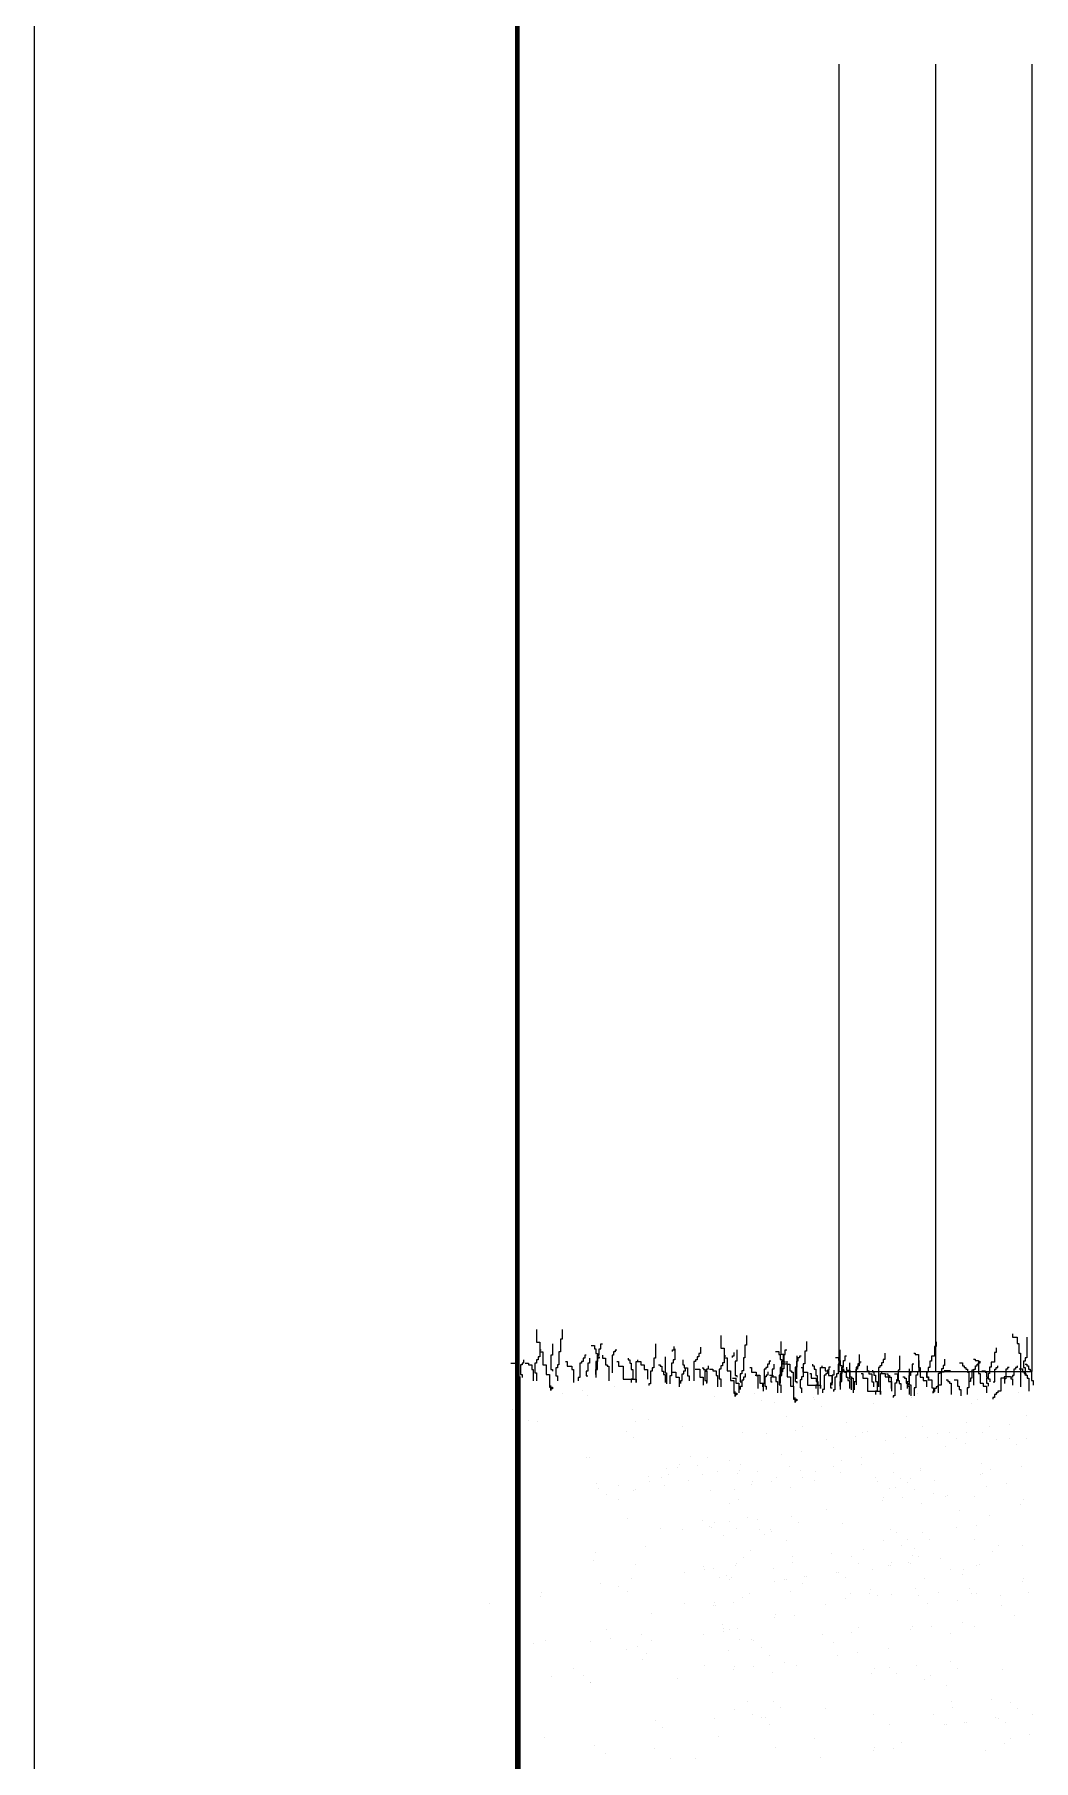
# Model space of a CAD drawing. Extents: x -1292 to 2908, y -1090 to 1828.
# Drawn here: x -1292 to -775, y -196 to 697 of the extents above; entities that cross this region are included whole.
import ezdxf

# ---------------------------------------------------------------- set-up
doc = ezdxf.new("R2010")
doc.units = 0
doc.header["$MEASUREMENT"] = 0
doc.layers.get('0').update_dxf_attribs({"linetype": 'CONTINUOUS'})
doc.layers.add('TK', color=1, linetype='CONTINUOUS')
doc.layers.add('TREE', color=3, linetype='CONTINUOUS')

msp = doc.modelspace()

# ---------------------------------------------------------------- linework, layer by layer
for p, q in [((-1040.69, 2.38), (-1040.69, -554.35)), ((-875.41, 5), (-775.41, 5))]:
    msp.add_line(p, q)
at = {"layer": 'TK', "linetype": 'CONTINUOUS'}
for p, q in [((-1292.08, -1090.11), (-1292.08, 1827.67)), ((-1042.08, -990.11), (-1042.08, 1759.89))]:
    msp.add_line(p, q, dxfattribs=at)
at = {"layer": 'TK', "linetype": 'CONTINUOUS', "const_width": 2.5}
msp.add_lwpolyline([(-1042.08, 1759.89), (-1042.08, -990.11), (2807.92, -990.11), (2807.92, 1759.89), (-1042.08, 1759.89)], dxfattribs=at)
at = {"layer": 'TREE', "linetype": 'CONTINUOUS'}
for p, q in [((-875.41, 5), (-875.41, 681.76)), ((-825.41, 5), (-825.41, 681.76)), ((-775.41, 5), (-775.41, 681.76)), ((-1032.14, 26.72), (-1032.14, 20.07)), ((-1032.14, 20.07), (-1030.47, 20.07)), ((-1030.47, 20.07), (-1030.47, 15.09)), ((-1023.82, 19.24), (-1023.82, 13.43)), ((-1018.82, 21.74), (-1019.66, 21.74)), ((-1019.66, 21.74), (-1019.66, 15.09)), ((-1018.82, 26.72), (-1018.82, 21.74)), ((-1003.85, 18.41), (-1002.18, 18.41)), ((-1002.18, 18.41), (-1002.18, 16.75)), ((-998.85, 16.75), (-998.85, 19.24)), ((-998.85, 19.24), (-998.02, 19.24)), ((-970.57, 19.24), (-970.57, 11.77)), ((-936.67, 23.62), (-936.67, 16.98)), ((-924.19, 18.64), (-924.19, 11.99)), ((-923.36, 18.64), (-924.19, 18.64)), ((-923.36, 23.62), (-923.36, 18.64)), ((-905.66, 20.52), (-905.66, 13.88)), ((-892.34, 20.52), (-892.34, 15.54)), ((-825.18, 20.3), (-825.18, 17.81)), ((-785.72, 24.45), (-785.72, 22.79)), ((-785.72, 22.79), (-783.23, 22.79)), ((-783.23, 22.79), (-783.23, 19.47)), ((-783.23, 19.47), (-782.4, 19.47)), ((-782.4, 19.47), (-782.4, 14.48)), ((-778.24, 22.79), (-778.24, 11.99)), ((-1045.45, 9.27), (-1042.95, 9.27)), ((-1042.95, 9.27), (-1042.95, 5.12)), ((-1038.79, 9.27), (-1039.62, 9.27)), ((-1039.62, 9.27), (-1039.62, 8.44)), ((-1038.79, 10.93), (-1038.79, 9.27)), ((-1037.96, 9.27), (-1036.3, 9.27)), ((-1036.3, 9.27), (-1036.3, 8.44)), ((-1032.14, 9.27), (-1032.97, 9.27)), ((-1032.97, 9.27), (-1032.97, 4.29)), ((-1031.3, 10.93), (-1032.14, 10.93)), ((-1032.14, 10.93), (-1032.14, 9.27)), ((-1030.47, 12.6), (-1031.3, 12.6)), ((-1031.3, 12.6), (-1031.3, 10.93)), ((-1029.64, 15.92), (-1030.47, 15.92)), ((-1030.47, 15.92), (-1030.47, 12.6)), ((-1030.47, 15.09), (-1028.81, 15.09)), ((-1028.81, 15.09), (-1028.81, 8.44)), ((-1023.82, 13.43), (-1024.65, 13.43)), ((-1024.65, 13.43), (-1024.65, 5.95)), ((-1019.66, 15.09), (-1020.49, 15.09)), ((-1020.49, 15.09), (-1020.49, 8.44)), ((-1017.16, 10.1), (-1016.33, 10.1)), ((-1016.33, 10.1), (-1016.33, 7.61)), ((-1008.84, 9.27), (-1009.67, 9.27)), ((-1009.67, 9.27), (-1009.67, 1.8)), ((-1008.01, 10.1), (-1008.84, 10.1)), ((-1008.84, 10.1), (-1008.84, 9.27)), ((-1007.17, 11.77), (-1008.01, 11.77)), ((-1008.01, 11.77), (-1008.01, 10.1)), ((-1006.34, 13.43), (-1007.17, 13.43)), ((-1007.17, 13.43), (-1007.17, 11.77)), ((-1004.68, 9.27), (-1005.51, 9.27)), ((-1005.51, 9.27), (-1005.51, 5.12)), ((-1004.68, 11.77), (-1004.68, 9.27)), ((-1002.18, 16.75), (-1001.35, 16.75)), ((-1001.35, 16.75), (-1001.35, 14.26)), ((-1001.35, 14.26), (-1000.52, 14.26)), ((-1000.52, 10.1), (-1001.35, 10.1)), ((-1001.35, 10.1), (-1001.35, 1.8)), ((-1000.52, 14.26), (-1000.52, 12.6)), ((-1000.52, 5.95), (-1000.52, 13.43)), ((-1000.52, 13.43), (-999.69, 13.43)), ((-1000.52, 12.6), (-999.69, 12.6)), ((-999.69, 11.77), (-1000.52, 11.77)), ((-1000.52, 11.77), (-1000.52, 10.1)), ((-999.69, 13.43), (-999.69, 16.75)), ((-999.69, 16.75), (-998.85, 16.75)), ((-999.69, 12.6), (-999.69, 11.77)), ((-998.02, 13.43), (-998.02, 11.77)), ((-998.02, 11.77), (-996.36, 11.77)), ((-996.36, 11.77), (-996.36, 8.44)), ((-992.2, 13.43), (-993.03, 13.43)), ((-993.03, 13.43), (-993.03, 4.29)), ((-991.37, 15.09), (-992.2, 15.09)), ((-992.2, 15.09), (-992.2, 13.43)), ((-990.53, 15.92), (-991.37, 15.92)), ((-991.37, 15.92), (-991.37, 15.09)), ((-990.53, 10.1), (-989.7, 10.1)), ((-989.7, 10.1), (-989.7, 7.61)), ((-984.71, 11.77), (-984.71, 10.93)), ((-984.71, 10.93), (-983.88, 10.93)), ((-983.88, 10.93), (-983.88, 9.27)), ((-983.88, 9.27), (-983.05, 9.27)), ((-983.05, 9.27), (-983.05, 5.95)), ((-980.55, -0.7), (-980.55, 10.1)), ((-980.55, 10.1), (-979.72, 10.1)), ((-979.72, 10.1), (-979.72, 10.93)), ((-979.72, 10.1), (-978.05, 10.1)), ((-978.05, 10.1), (-978.05, 8.44)), ((-970.57, 11.77), (-971.4, 11.77)), ((-971.4, 11.77), (-971.4, 6.78)), ((-965.57, 12.6), (-965.57, 4.29)), ((-961.41, 9.27), (-962.24, 9.27)), ((-962.24, 9.27), (-962.24, 2.63)), ((-961.64, 16.14), (-960.8, 16.14)), ((-961.64, 15.31), (-961.64, 16.14)), ((-960.58, 10.93), (-961.41, 10.93)), ((-961.41, 10.93), (-961.41, 9.27)), ((-960.8, 16.14), (-960.8, 17.81)), ((-960.58, 16.75), (-960.58, 10.93)), ((-956.42, 10.93), (-956.42, 8.44)), ((-949.76, 10.1), (-950.6, 10.1)), ((-950.6, 10.1), (-950.6, 0.13)), ((-948.93, 10.93), (-949.76, 10.93)), ((-949.76, 10.93), (-949.76, 10.1)), ((-948.1, 12.6), (-948.93, 12.6)), ((-948.93, 12.6), (-948.93, 10.93)), ((-947.27, 14.26), (-948.1, 14.26)), ((-948.1, 14.26), (-948.1, 12.6)), ((-947.27, 17.58), (-947.27, 14.26)), ((-936.67, 16.98), (-935.01, 16.98)), ((-935.84, 9.5), (-935.84, 7.84)), ((-935.01, 9.5), (-935.84, 9.5)), ((-935.01, 16.98), (-935.01, 11.99)), ((-935.01, 12.82), (-935.01, 9.5)), ((-934.18, 12.82), (-935.01, 12.82)), ((-935.01, 11.99), (-933.35, 11.99)), ((-933.35, 11.99), (-933.35, 5.34)), ((-930.62, 13.05), (-929.79, 13.05)), ((-930.62, 12.21), (-930.62, 13.05)), ((-929.79, 13.05), (-929.79, 14.71)), ((-929.19, 10.33), (-929.19, 2.85)), ((-928.35, 10.33), (-929.19, 10.33)), ((-928.35, 16.14), (-928.35, 10.33)), ((-925.03, 11.99), (-925.03, 5.34)), ((-924.19, 11.99), (-925.03, 11.99)), ((-911.71, 10.33), (-911.71, 8.67)), ((-910.88, 10.33), (-911.71, 10.33)), ((-908.39, 15.31), (-906.72, 15.31)), ((-906.72, 15.31), (-906.72, 13.65)), ((-906.72, 13.65), (-905.89, 13.65)), ((-905.89, 13.65), (-905.89, 11.16)), ((-905.89, 11.16), (-905.06, 11.16)), ((-905.66, 13.88), (-903.99, 13.88)), ((-905.06, 11.16), (-905.06, 9.5)), ((-905.06, 10.33), (-904.22, 10.33)), ((-905.06, 2.85), (-905.06, 10.33)), ((-905.06, 9.5), (-904.22, 9.5)), ((-904.22, 13.65), (-903.39, 13.65)), ((-904.22, 10.33), (-904.22, 13.65)), ((-904.22, 9.5), (-904.22, 8.67)), ((-903.99, 13.88), (-903.99, 8.89)), ((-903.99, 9.72), (-903.99, 6.4)), ((-903.16, 9.72), (-903.99, 9.72)), ((-903.39, 16.14), (-902.56, 16.14)), ((-903.39, 13.65), (-903.39, 16.14)), ((-902.56, 10.33), (-902.56, 8.67)), ((-897.57, 10.33), (-897.57, 1.19)), ((-896.74, 10.33), (-897.57, 10.33)), ((-897.34, 13.05), (-897.34, 7.23)), ((-896.74, 11.99), (-896.74, 10.33)), ((-895.9, 11.99), (-896.74, 11.99)), ((-895.9, 12.82), (-895.9, 11.99)), ((-895.07, 12.82), (-895.9, 12.82)), ((-893.18, 15.54), (-893.18, 8.89)), ((-892.34, 15.54), (-893.18, 15.54)), ((-877.37, 12.21), (-875.7, 12.21)), ((-875.7, 12.21), (-875.7, 10.55)), ((-875.7, 10.55), (-874.87, 10.55)), ((-875.1, 16.14), (-875.1, 8.67)), ((-874.87, 10.55), (-874.87, 8.06)), ((-873.21, 10.55), (-872.38, 10.55)), ((-873.21, 7.23), (-873.21, 10.55)), ((-872.38, 13.05), (-871.54, 13.05)), ((-872.38, 10.55), (-872.38, 13.05)), ((-870.11, 9.5), (-870.11, 1.19)), ((-865.12, 13.65), (-865.12, 7.84)), ((-864.89, 9.72), (-864.89, 8.89)), ((-864.06, 9.72), (-864.89, 9.72)), ((-853.47, 9.5), (-853.47, 7.84)), ((-852.64, 9.5), (-853.47, 9.5)), ((-852.64, 11.16), (-852.64, 9.5)), ((-851.81, 11.16), (-852.64, 11.16)), ((-851.81, 14.48), (-851.81, 11.16)), ((-844.09, 13.05), (-844.09, 5.57)), ((-836.83, 14.48), (-836, 14.48)), ((-836, 14.48), (-836, 13.65)), ((-836, 13.65), (-834.33, 13.65)), ((-834.33, 13.65), (-834.33, 7)), ((-834.1, 10.55), (-834.1, 4.74)), ((-828.51, 10.33), (-828.51, 7)), ((-827.68, 10.33), (-828.51, 10.33)), ((-827.68, 12.82), (-827.68, 10.33)), ((-826.01, 12.82), (-827.68, 12.82)), ((-826.01, 17.81), (-826.01, 12.82)), ((-825.18, 17.81), (-826.01, 17.81)), ((-820.79, 11.38), (-820.79, 8.06)), ((-813.18, 9.5), (-811.52, 9.5)), ((-811.52, 9.5), (-811.52, 7.84)), ((-805.81, 11.38), (-804.98, 11.38)), ((-804.98, 11.38), (-804.98, 10.55)), ((-804.98, 10.55), (-803.32, 10.55)), ((-803.32, 10.55), (-803.32, 3.91)), ((-803.2, 9.5), (-802.37, 9.5)), ((-803.2, 8.67), (-803.2, 9.5)), ((-802.37, 9.5), (-802.37, 10.33)), ((-796.66, 9.72), (-796.66, 7.23)), ((-795, 9.72), (-796.66, 9.72)), ((-795, 14.71), (-795, 9.72)), ((-794.16, 14.71), (-795, 14.71)), ((-794.16, 17.2), (-794.16, 14.71)), ((-782.4, 14.48), (-781.56, 14.48)), ((-781.56, 14.48), (-781.56, -2.97)), ((-779.9, 10.33), (-779.9, 7)), ((-779.07, 10.33), (-779.9, 10.33)), ((-779.07, 11.99), (-779.07, 10.33)), ((-778.24, 11.99), (-779.07, 11.99)), ((-1042.95, 5.12), (-1041.29, 5.12)), ((-1041.29, 5.12), (-1041.29, 0.96)), ((-1039.62, 8.44), (-1040.46, 8.44)), ((-1040.46, 8.44), (-1040.46, 3.46)), ((-1040.46, 3.46), (-1039.62, 3.46)), ((-1039.62, 3.46), (-1039.62, 1.8)), ((-1036.3, 8.44), (-1034.63, 8.44)), ((-1034.63, 8.44), (-1034.63, 5.95)), ((-1034.63, 5.95), (-1033.8, 5.95)), ((-1033.8, 5.95), (-1033.8, 0.13)), ((-1032.97, 4.29), (-1032.14, 4.29)), ((-1032.14, 4.29), (-1032.14, 0.13)), ((-1028.81, 8.44), (-1027.14, 8.44)), ((-1027.14, 8.44), (-1027.14, 3.46)), ((-1027.14, 3.46), (-1025.48, 3.46)), ((-1025.48, 3.46), (-1025.48, -3.19)), ((-1024.65, 5.95), (-1023.82, 5.95)), ((-1023.82, 5.95), (-1023.82, 5.12)), ((-1021.32, 6.78), (-1022.15, 6.78)), ((-1022.15, 6.78), (-1022.15, 2.63)), ((-1022.15, 2.63), (-1021.32, 2.63)), ((-1020.49, 8.44), (-1021.32, 8.44)), ((-1021.32, 8.44), (-1021.32, 6.78)), ((-1021.32, 2.63), (-1021.32, 0.13)), ((-1016.33, 7.61), (-1013.83, 7.61)), ((-1013.83, 7.61), (-1013.83, 5.95)), ((-1013.83, 5.95), (-1013, 5.95)), ((-1013, 5.95), (-1013, -0.7)), ((-1009.67, 1.8), (-1010.5, 1.8)), ((-1010.5, 1.8), (-1010.5, 0.13)), ((-1005.51, 5.12), (-1006.34, 5.12)), ((-1006.34, 5.12), (-1006.34, 2.63)), ((-1006.34, 2.63), (-1005.51, 2.63)), ((-1001.35, 3.46), (-1001.35, 5.95)), ((-1001.35, 5.95), (-1000.52, 5.95)), ((-996.36, 8.44), (-995.53, 8.44)), ((-995.53, 8.44), (-995.53, 7.61)), ((-995.53, 7.61), (-994.69, 7.61)), ((-994.69, 7.61), (-994.69, 0.13)), ((-989.7, 7.61), (-987.21, 7.61)), ((-987.21, 7.61), (-987.21, 0.96)), ((-987.21, 0.96), (-980.55, 0.96)), ((-983.05, 5.95), (-982.21, 5.95)), ((-982.21, 0.96), (-983.05, 0.96)), ((-983.05, 0.96), (-983.05, -0.7)), ((-982.21, 5.95), (-982.21, 0.96)), ((-980.55, 0.96), (-980.55, -0.7)), ((-978.05, 8.44), (-976.39, 8.44)), ((-976.39, 8.44), (-976.39, 5.95)), ((-976.39, 5.95), (-974.73, 5.95)), ((-974.73, 5.95), (-974.73, 0.96)), ((-972.23, 5.12), (-973.06, 5.12)), ((-973.06, 5.12), (-973.06, -1.53)), ((-971.4, 6.78), (-972.23, 6.78)), ((-972.23, 6.78), (-972.23, 5.12)), ((-968.9, 8.44), (-968.07, 8.44)), ((-968.07, 8.44), (-968.07, 7.61)), ((-968.07, 7.61), (-967.24, 7.61)), ((-967.24, 7.61), (-967.24, 5.12)), ((-967.24, 5.12), (-966.4, 5.12)), ((-966.4, 5.12), (-966.4, 3.46)), ((-966.4, 3.46), (-965.57, 3.46)), ((-965.57, 4.29), (-964.74, 4.29)), ((-965.57, 3.46), (-965.57, -0.7)), ((-964.74, 4.29), (-964.74, -1.53)), ((-962.24, 2.63), (-963.08, 2.63)), ((-963.08, 2.63), (-963.08, -1.53)), ((-961.64, 4.51), (-959.97, 4.51)), ((-959.97, 4.51), (-959.97, 2.02)), ((-959.97, 2.02), (-958.31, 2.02)), ((-958.31, 2.02), (-958.31, -2.97)), ((-957.48, 0.36), (-956.64, 0.36)), ((-957.48, -1.3), (-957.48, 0.36)), ((-956.64, 3.68), (-955.81, 3.68)), ((-956.64, 0.36), (-956.64, 3.68)), ((-956.42, 8.44), (-955.59, 8.44)), ((-955.81, 5.34), (-954.98, 5.34)), ((-955.81, 3.68), (-955.81, 5.34)), ((-955.59, 8.44), (-955.59, 6.78)), ((-955.59, 6.78), (-953.92, 6.78)), ((-954.98, 5.34), (-954.98, 7)), ((-953.92, 6.78), (-953.92, 2.63)), ((-953.92, 2.63), (-953.09, 2.63)), ((-953.09, 2.63), (-953.09, 0.13)), ((-949.99, 6.17), (-947.49, 6.17)), ((-947.49, 6.17), (-947.49, 2.02)), ((-947.49, 2.02), (-945.83, 2.02)), ((-946.44, 6.78), (-945.6, 6.78)), ((-945.83, 2.02), (-945.83, -2.13)), ((-945.6, 6.78), (-945.6, 5.95)), ((-945.6, 5.95), (-944.77, 5.95)), ((-945, 5.34), (-945, 0.36)), ((-944.16, 5.34), (-945, 5.34)), ((-945, 0.36), (-944.16, 0.36)), ((-944.77, 5.95), (-944.77, 5.12)), ((-944.77, 5.12), (-943.94, 5.12)), ((-944.16, 6.17), (-944.16, 5.34)), ((-943.33, 6.17), (-944.16, 6.17)), ((-944.16, 0.36), (-944.16, -1.3)), ((-943.94, 5.12), (-943.94, -0.7)), ((-943.33, 7.84), (-943.33, 6.17)), ((-942.5, 6.17), (-940.83, 6.17)), ((-940.83, 6.17), (-940.83, 5.34)), ((-940.83, 5.34), (-939.17, 5.34)), ((-939.17, 5.34), (-939.17, 2.85)), ((-939.17, 2.85), (-938.34, 2.85)), ((-938.34, 2.85), (-938.34, -2.97)), ((-937.51, 6.17), (-937.51, 1.19)), ((-936.67, 6.17), (-937.51, 6.17)), ((-937.51, 1.19), (-936.67, 1.19)), ((-936.67, 7.84), (-936.67, 6.17)), ((-935.84, 7.84), (-936.67, 7.84)), ((-936.67, 1.19), (-936.67, -2.97)), ((-933.35, 5.34), (-931.68, 5.34)), ((-931.68, 5.34), (-931.68, 0.36)), ((-931.68, 0.36), (-930.02, 0.36)), ((-930.62, 1.41), (-928.95, 1.41)), ((-930.02, 0.36), (-930.02, -6.29)), ((-929.19, 2.85), (-928.35, 2.85)), ((-928.95, 1.41), (-928.95, -1.08)), ((-928.35, 2.85), (-928.35, 2.02)), ((-926.69, 3.68), (-926.69, -0.47)), ((-925.86, 3.68), (-926.69, 3.68)), ((-925.86, 5.34), (-925.86, 3.68)), ((-925.03, 5.34), (-925.86, 5.34)), ((-925.63, 0.58), (-924.79, 0.58)), ((-925.63, -2.74), (-925.63, 0.58)), ((-924.79, 2.24), (-923.96, 2.24)), ((-924.79, 0.58), (-924.79, 2.24)), ((-923.96, 2.24), (-923.96, 3.91)), ((-921.7, 7), (-920.87, 7)), ((-920.87, 7), (-920.87, 4.51)), ((-920.87, 4.51), (-918.37, 4.51)), ((-918.97, 3.07), (-916.47, 3.07)), ((-918.37, 4.51), (-918.37, 2.85)), ((-918.37, 2.85), (-917.54, 2.85)), ((-917.54, 2.85), (-917.54, -3.8)), ((-916.47, 3.07), (-916.47, -1.08)), ((-914.21, 6.17), (-914.21, -1.3)), ((-913.38, 6.17), (-914.21, 6.17)), ((-913.98, 2.24), (-913.98, -2.74)), ((-913.15, 2.24), (-913.98, 2.24)), ((-913.38, 7), (-913.38, 6.17)), ((-912.55, 7), (-913.38, 7)), ((-913.15, 3.07), (-913.15, 2.24)), ((-912.31, 3.07), (-913.15, 3.07)), ((-912.55, 8.67), (-912.55, 7)), ((-911.71, 8.67), (-912.55, 8.67)), ((-912.31, 4.74), (-912.31, 3.07)), ((-911.48, 3.07), (-909.82, 3.07)), ((-910.88, 2.02), (-910.88, -0.47)), ((-910.05, 2.02), (-910.88, 2.02)), ((-910.05, 6.17), (-910.05, 2.02)), ((-909.22, 6.17), (-910.05, 6.17)), ((-909.82, 3.07), (-909.82, 2.24)), ((-909.82, 2.24), (-908.15, 2.24)), ((-909.22, 8.67), (-909.22, 6.17)), ((-908.15, 2.24), (-908.15, -0.25)), ((-906.49, 3.07), (-906.49, -1.91)), ((-905.66, 3.07), (-906.49, 3.07)), ((-905.89, 7), (-905.89, -1.3)), ((-905.06, 7), (-905.89, 7)), ((-905.89, 2.85), (-905.06, 2.85)), ((-905.89, 0.36), (-905.89, 2.85)), ((-905.66, 4.74), (-905.66, 3.07)), ((-904.83, 4.74), (-905.66, 4.74)), ((-905.06, 8.67), (-905.06, 7)), ((-904.22, 8.67), (-905.06, 8.67)), ((-904.83, 6.4), (-904.83, 4.74)), ((-903.99, 6.4), (-904.83, 6.4)), ((-903.99, 8.89), (-902.33, 8.89)), ((-902.56, 8.67), (-900.9, 8.67)), ((-902.33, 8.89), (-902.33, 2.24)), ((-902.33, 2.24), (-900.67, 2.24)), ((-900.9, 8.67), (-900.9, 5.34)), ((-900.9, 5.34), (-900.06, 5.34)), ((-900.67, 2.24), (-900.67, -2.74)), ((-900.06, 5.34), (-900.06, 4.51)), ((-900.06, 4.51), (-899.23, 4.51)), ((-899.23, 4.51), (-899.23, -2.97)), ((-898.17, 7.23), (-898.17, -0.25)), ((-897.34, 7.23), (-898.17, 7.23)), ((-895.67, 0.58), (-895.67, -3.57)), ((-894.84, 0.58), (-895.67, 0.58)), ((-895.07, 7), (-894.24, 7)), ((-894.84, 2.24), (-894.84, 0.58)), ((-894.01, 2.24), (-894.84, 2.24)), ((-894.24, 7), (-894.24, 4.51)), ((-894.24, 4.51), (-891.74, 4.51)), ((-894.01, 8.89), (-894.01, 2.24)), ((-893.18, 8.89), (-894.01, 8.89)), ((-891.74, 4.51), (-891.74, -2.13)), ((-890.68, 3.91), (-889.85, 3.91)), ((-889.85, 3.91), (-889.85, 1.41)), ((-889.85, 1.41), (-887.35, 1.41)), ((-889.25, 8.67), (-889.25, 7.84)), ((-889.25, 7.84), (-888.42, 7.84)), ((-888.42, 7.84), (-888.42, 6.17)), ((-888.42, 6.17), (-887.58, 6.17)), ((-887.58, 6.17), (-887.58, 2.85)), ((-887.58, 2.85), (-886.75, 2.85)), ((-887.35, 1.41), (-887.35, -0.25)), ((-886.75, 2.85), (-886.75, -2.13)), ((-885.09, 7), (-884.26, 7)), ((-885.09, -3.8), (-885.09, 7)), ((-884.26, 7), (-884.26, 7.84)), ((-884.26, 7), (-882.59, 7)), ((-883.19, 3.07), (-883.19, -4.4)), ((-882.36, 3.07), (-883.19, 3.07)), ((-882.59, 7), (-882.59, 5.34)), ((-882.59, 5.34), (-880.93, 5.34)), ((-882.36, 3.91), (-882.36, 3.07)), ((-881.53, 3.91), (-882.36, 3.91)), ((-881.53, 5.57), (-881.53, 3.91)), ((-880.7, 5.57), (-881.53, 5.57)), ((-880.93, 5.34), (-880.93, 2.85)), ((-880.93, 2.85), (-879.26, 2.85)), ((-880.7, 7.23), (-880.7, 5.57)), ((-879.86, 7.23), (-880.7, 7.23)), ((-879.26, 2.85), (-879.26, -2.13)), ((-879.03, 3.07), (-879.03, -1.08)), ((-878.2, 3.07), (-879.03, 3.07)), ((-878.2, 5.57), (-878.2, 3.07)), ((-877.6, 2.02), (-877.6, -4.63)), ((-876.77, 2.02), (-877.6, 2.02)), ((-876.77, 3.68), (-876.77, 2.02)), ((-875.94, 3.68), (-876.77, 3.68)), ((-875.94, 8.67), (-875.94, 3.68)), ((-875.1, 8.67), (-875.94, 8.67)), ((-874.87, 8.06), (-874.04, 8.06)), ((-874.87, 3.91), (-874.87, -4.4)), ((-874.04, 3.91), (-874.87, 3.91)), ((-874.04, 8.06), (-874.04, 6.4)), ((-874.04, 7.23), (-873.21, 7.23)), ((-874.04, -0.25), (-874.04, 7.23)), ((-874.04, 6.4), (-873.21, 6.4)), ((-874.04, 5.57), (-874.04, 3.91)), ((-873.21, 5.57), (-874.04, 5.57)), ((-873.44, 5.34), (-872.61, 5.34)), ((-873.21, 6.4), (-873.21, 5.57)), ((-872.61, 5.34), (-872.61, 4.51)), ((-872.61, 4.51), (-871.78, 4.51)), ((-871.78, 4.51), (-871.78, 2.02)), ((-871.78, 2.02), (-870.94, 2.02)), ((-871.54, 7.23), (-871.54, 5.57)), ((-871.54, 5.57), (-869.88, 5.57)), ((-870.94, 2.02), (-870.94, 0.36)), ((-870.94, 0.36), (-870.11, 0.36)), ((-870.11, 1.19), (-869.28, 1.19)), ((-870.11, 0.36), (-870.11, -3.8)), ((-869.88, 5.57), (-869.88, 2.24)), ((-869.88, 2.24), (-869.05, 2.24)), ((-869.28, 1.19), (-869.28, -4.63)), ((-869.05, 2.24), (-869.05, 1.41)), ((-869.05, 1.41), (-868.22, 1.41)), ((-868.22, 1.41), (-868.22, -6.06)), ((-866.78, 6.17), (-866.78, -0.47)), ((-865.95, 6.17), (-866.78, 6.17)), ((-866.55, 7.23), (-866.55, -1.91)), ((-865.72, 7.23), (-866.55, 7.23)), ((-865.95, 7.84), (-865.95, 6.17)), ((-865.12, 7.84), (-865.95, 7.84)), ((-865.72, 8.89), (-865.72, 7.23)), ((-864.89, 8.89), (-865.72, 8.89)), ((-864.06, 3.91), (-863.22, 3.91)), ((-863.22, 3.91), (-863.22, 1.41)), ((-863.22, 1.41), (-860.73, 1.41)), ((-860.96, 7.84), (-860.96, 5.34)), ((-860.96, 5.34), (-860.13, 5.34)), ((-860.73, 1.41), (-860.73, -5.23)), ((-860.13, 5.34), (-860.13, 3.68)), ((-860.13, 3.68), (-858.46, 3.68)), ((-858.46, 3.68), (-858.46, -0.47)), ((-858.23, 5.57), (-858.23, 4.74)), ((-858.23, 4.74), (-857.4, 4.74)), ((-857.4, 4.74), (-857.4, 3.07)), ((-857.4, 3.07), (-856.57, 3.07)), ((-856.57, 3.07), (-856.57, -0.25)), ((-855.13, 7), (-855.13, -2.97)), ((-854.3, 7), (-855.13, 7)), ((-854.3, 7.84), (-854.3, 7)), ((-853.47, 7.84), (-854.3, 7.84)), ((-854.07, 3.91), (-853.24, 3.91)), ((-854.07, -6.9), (-854.07, 3.91)), ((-853.24, 3.91), (-853.24, 4.74)), ((-853.24, 3.91), (-851.57, 3.91)), ((-851.57, 3.91), (-851.57, 2.24)), ((-851.57, 2.24), (-849.91, 2.24)), ((-850.97, 3.68), (-850.14, 3.68)), ((-850.14, 3.68), (-850.14, 2.85)), ((-850.14, 2.85), (-849.31, 2.85)), ((-849.91, 2.24), (-849.91, -0.25)), ((-849.31, 2.85), (-849.31, 2.02)), ((-849.31, 2.02), (-848.48, 2.02)), ((-848.48, 2.02), (-848.48, -3.8)), ((-846.81, 3.68), (-845.15, 3.68)), ((-845.75, 0.58), (-845.75, -1.08)), ((-844.92, 0.58), (-845.75, 0.58)), ((-845.15, 3.68), (-845.15, 0.36)), ((-845.15, 0.36), (-844.32, 0.36)), ((-844.92, 5.57), (-844.92, 0.58)), ((-844.09, 5.57), (-844.92, 5.57)), ((-844.32, 0.36), (-844.32, -1.3)), ((-842.42, 2.24), (-841.59, 2.24)), ((-841.59, 2.24), (-841.59, 1.41)), ((-841.59, 1.41), (-840.76, 1.41)), ((-840.76, 1.41), (-840.76, -1.08)), ((-839.33, 2.85), (-839.33, -0.47)), ((-838.49, 2.85), (-839.33, 2.85)), ((-839.09, 6.4), (-839.09, -1.91)), ((-838.49, 4.51), (-838.49, 2.85)), ((-837.66, 4.51), (-838.49, 4.51)), ((-837.66, 8.67), (-837.66, 4.51)), ((-836.83, 8.67), (-837.66, 8.67)), ((-835.77, 3.07), (-835.77, -3.57)), ((-834.93, 3.07), (-835.77, 3.07)), ((-834.93, 4.74), (-834.93, 3.07)), ((-834.1, 4.74), (-834.93, 4.74)), ((-834.33, 7), (-833.5, 7)), ((-833.5, 7), (-833.5, 2.02)), ((-833.5, 2.02), (-831.84, 2.02)), ((-831.84, 2.02), (-831.84, 0.36)), ((-831.84, 0.36), (-830.17, 0.36)), ((-830.17, 4.51), (-830.17, 2.02)), ((-829.34, 4.51), (-830.17, 4.51)), ((-830.17, 2.02), (-829.34, 2.02)), ((-830.17, 0.36), (-830.17, -2.97)), ((-829.94, 4.74), (-829.94, 2.24)), ((-829.94, 2.24), (-829.11, 2.24)), ((-829.34, 7), (-829.34, 4.51)), ((-828.51, 7), (-829.34, 7)), ((-829.34, 2.02), (-829.34, 0.36)), ((-829.11, 2.24), (-829.11, 0.58)), ((-829.11, 0.58), (-827.45, 0.58)), ((-827.45, 0.58), (-827.45, -3.57)), ((-824.12, 3.91), (-824.12, -6.06)), ((-823.29, 3.91), (-824.12, 3.91)), ((-823.29, 4.74), (-823.29, 3.91)), ((-822.45, 4.74), (-823.29, 4.74)), ((-822.68, 4.51), (-822.68, -2.13)), ((-821.02, 4.51), (-822.68, 4.51)), ((-822.45, 6.4), (-822.45, 4.74)), ((-821.62, 6.4), (-822.45, 6.4)), ((-821.62, 8.06), (-821.62, 6.4)), ((-820.79, 8.06), (-821.62, 8.06)), ((-821.02, 5.34), (-821.02, 4.51)), ((-817.69, 5.34), (-821.02, 5.34)), ((-819.96, 0.58), (-819.12, 0.58)), ((-819.12, 0.58), (-819.12, -0.25)), ((-815.8, 0.58), (-814.13, 0.58)), ((-814.13, 0.58), (-814.13, -2.74)), ((-811.52, 7.84), (-810.69, 7.84)), ((-810.69, 7.84), (-810.69, 7)), ((-810.69, 7), (-809.85, 7)), ((-809.85, 7), (-809.85, 6.17)), ((-809.85, 6.17), (-809.02, 6.17)), ((-809.02, 6.17), (-809.02, 4.51)), ((-809.02, 4.51), (-808.19, 4.51)), ((-808.19, 4.51), (-808.19, -2.13)), ((-807.48, 1.41), (-807.48, -0.25)), ((-806.64, 1.41), (-807.48, 1.41)), ((-806.64, 5.57), (-806.64, 1.41)), ((-805.81, 5.57), (-806.64, 5.57)), ((-805.69, 6.17), (-804.86, 6.17)), ((-805.69, -2.13), (-805.69, 6.17)), ((-804.86, 7.84), (-804.03, 7.84)), ((-804.86, 6.17), (-804.86, 7.84)), ((-804.03, 8.67), (-803.2, 8.67)), ((-804.03, 7.84), (-804.03, 8.67)), ((-803.32, 3.91), (-802.48, 3.91)), ((-802.48, 3.91), (-802.48, -1.08)), ((-801.53, 5.34), (-799.87, 5.34)), ((-799.87, 5.34), (-799.87, 4.51)), ((-799.87, 4.51), (-799.04, 4.51)), ((-799.16, 1.41), (-799.16, -1.08)), ((-798.32, 1.41), (-799.16, 1.41)), ((-799.04, 4.51), (-799.04, 2.02)), ((-799.04, 2.02), (-798.2, 2.02)), ((-798.32, 3.91), (-798.32, 1.41)), ((-797.49, 3.91), (-798.32, 3.91)), ((-798.2, 2.02), (-798.2, 1.19)), ((-798.2, 1.19), (-797.37, 1.19)), ((-797.49, 7.23), (-797.49, 3.91)), ((-796.66, 7.23), (-797.49, 7.23)), ((-797.37, 1.19), (-797.37, -0.47)), ((-794.88, 6.17), (-794.04, 6.17)), ((-794.88, -0.47), (-794.88, 6.17)), ((-794.04, 7), (-793.21, 7)), ((-794.04, 6.17), (-794.04, 7)), ((-793.21, 7), (-793.21, 7.84)), ((-791.67, 1.41), (-791.67, -5.23)), ((-790, 1.41), (-791.67, 1.41)), ((-790, 2.24), (-790, 1.41)), ((-786.68, 2.24), (-790, 2.24)), ((-789.88, 1.19), (-789.88, -1.3)), ((-789.05, 1.19), (-789.88, 1.19)), ((-789.05, 6.17), (-789.05, 1.19)), ((-788.22, 6.17), (-789.05, 6.17)), ((-788.22, 7), (-788.22, 6.17)), ((-787.39, 7), (-788.22, 7)), ((-786.56, 2.02), (-786.56, 1.19)), ((-785.72, 2.02), (-786.56, 2.02)), ((-786.56, 1.19), (-785.72, 1.19)), ((-785.72, 2.85), (-785.72, 2.02)), ((-784.89, 2.85), (-785.72, 2.85)), ((-785.72, 1.19), (-785.72, -2.13)), ((-784.89, 6.17), (-784.89, 2.85)), ((-784.06, 6.17), (-784.89, 6.17)), ((-784.06, 7), (-784.06, 6.17)), ((-783.23, 7), (-784.06, 7)), ((-783.23, 7.84), (-783.23, 7)), ((-782.16, 6.4), (-780.5, 6.4)), ((-780.5, 6.4), (-780.5, 4.74)), ((-780.5, 4.74), (-779.67, 4.74)), ((-779.9, 7), (-779.07, 7)), ((-779.67, 4.74), (-779.67, 3.91)), ((-779.67, 3.91), (-778.84, 3.91)), ((-779.07, 8.67), (-778.24, 8.67)), ((-779.07, 7), (-779.07, 2.85)), ((-778.84, 3.91), (-778.84, 3.07)), ((-778.84, 3.07), (-778, 3.07)), ((-778.24, 8.67), (-778.24, 7.84)), ((-778.24, 7.84), (-777.4, 7.84)), ((-778, 3.07), (-778, 1.41)), ((-778, 1.41), (-777.17, 1.41)), ((-777.4, 7.84), (-777.4, 6.17)), ((-777.4, 6.17), (-776.57, 6.17)), ((-777.17, 1.41), (-777.17, -5.23)), ((-776.57, 6.17), (-776.57, 5.34)), ((-776.57, 5.34), (-775.74, 5.34)), ((-775.74, 5.34), (-775.74, 0.36)), ((-775.74, 0.36), (-774.91, 0.36)), ((-774.91, 0.36), (-774.91, -2.13)), ((-1025.48, -3.19), (-1023.82, -3.19)), ((-1024.65, -4.85), (-1024.65, -2.36)), ((-1023.82, -4.02), (-1024.65, -4.02)), ((-1024.65, -4.02), (-1024.65, -4.85)), ((-1023.82, -3.19), (-1023.82, -4.02)), ((-1018.66, -6.36), (-1018.66, -6.36)), ((-1008.25, -4.99), (-1008.25, -4.99)), ((-1005.6, -7.65), (-1005.6, -7.65)), ((-991.99, -2.85), (-991.99, -2.85)), ((-973.06, -1.53), (-973.89, -1.53)), ((-973.89, -1.53), (-973.89, -2.36)), ((-939.93, -8.24), (-939.93, -8.24)), ((-930.02, -6.29), (-928.35, -6.29)), ((-929.19, -7.95), (-929.19, -5.46)), ((-929.19, -7.12), (-929.19, -7.95)), ((-928.35, -7.12), (-929.19, -7.12)), ((-928.95, -1.08), (-927.29, -1.08)), ((-928.35, -6.29), (-928.35, -7.12)), ((-927.29, -1.08), (-927.29, -6.06)), ((-926.69, -0.47), (-925.86, -0.47)), ((-926.46, -2.74), (-925.63, -2.74)), ((-926.46, -4.4), (-926.46, -2.74)), ((-925.86, -0.47), (-925.86, -2.97)), ((-919.26, -6.53), (-919.26, -6.53)), ((-916.47, -1.08), (-914.81, -1.08)), ((-915.04, -1.3), (-915.04, -2.97)), ((-914.21, -1.3), (-915.04, -1.3)), ((-914.81, -1.08), (-914.81, -5.23)), ((-913.98, -2.74), (-913.15, -2.74)), ((-913.15, -2.74), (-913.15, -4.4)), ((-910.88, -0.47), (-910.05, -0.47)), ((-908.15, -0.25), (-907.32, -0.25)), ((-907.32, -0.25), (-907.32, -6.06)), ((-906.49, -1.91), (-905.66, -1.91)), ((-905.66, -1.91), (-905.66, -6.06)), ((-900.67, -2.74), (-899, -2.74)), ((-899, -2.74), (-899, -9.39)), ((-898.17, -0.25), (-897.34, -0.25)), ((-898.17, -11.05), (-898.17, -8.56)), ((-897.34, -0.25), (-897.34, -1.08)), ((-895.67, -3.57), (-894.84, -3.57)), ((-894.84, -3.57), (-894.84, -6.06)), ((-891.74, -2.13), (-885.09, -2.13)), ((-888.77, -8.49), (-888.77, -8.49)), ((-887.58, -2.13), (-887.58, -3.8)), ((-886.75, -2.13), (-887.58, -2.13)), ((-887.35, -0.25), (-886.52, -0.25)), ((-886.52, -0.25), (-886.52, -6.9)), ((-885.09, -2.13), (-885.09, -3.8)), ((-884.02, -4.4), (-884.02, -6.06)), ((-883.19, -4.4), (-884.02, -4.4)), ((-879.86, -1.08), (-879.86, -3.57)), ((-879.03, -1.08), (-879.86, -1.08)), ((-879.86, -3.57), (-879.03, -3.57)), ((-878.43, -4.63), (-878.43, -5.46)), ((-877.6, -4.63), (-878.43, -4.63)), ((-874.87, -0.25), (-874.04, -0.25)), ((-874.87, -2.74), (-874.87, -0.25)), ((-867.61, -0.47), (-867.61, -4.63)), ((-866.78, -0.47), (-867.61, -0.47)), ((-860.73, -5.23), (-854.07, -5.23)), ((-858.46, -0.47), (-857.63, -0.47)), ((-857.63, -0.47), (-857.63, -2.97)), ((-856.57, -0.25), (-855.73, -0.25)), ((-856.57, -5.23), (-856.57, -6.9)), ((-855.73, -5.23), (-856.57, -5.23)), ((-855.73, -0.25), (-855.73, -5.23)), ((-854.07, -5.23), (-854.07, -6.9)), ((-849.91, -0.25), (-848.25, -0.25)), ((-848.25, -0.25), (-848.25, -5.23)), ((-847.41, -7.73), (-847.41, -8.56)), ((-846.58, -7.73), (-847.41, -7.73)), ((-846.58, -1.08), (-846.58, -7.73)), ((-845.75, -1.08), (-846.58, -1.08)), ((-844.32, -1.3), (-843.49, -1.3)), ((-843.49, -1.3), (-843.49, -4.63)), ((-840.76, -1.08), (-839.93, -1.08)), ((-840.16, -0.47), (-840.16, -3.8)), ((-839.33, -0.47), (-840.16, -0.47)), ((-839.93, -1.08), (-839.93, -2.74)), ((-839.93, -2.74), (-839.09, -2.74)), ((-839.09, -1.91), (-838.26, -1.91)), ((-839.09, -2.74), (-839.09, -6.9)), ((-838.26, -1.91), (-838.26, -7.73)), ((-838.05, -8.3), (-838.05, -8.3)), ((-836.6, -3.57), (-836.6, -7.73)), ((-835.77, -3.57), (-836.6, -3.57)), ((-834.75, -6.54), (-834.75, -6.54)), ((-827.45, -3.57), (-826.61, -3.57)), ((-826.84, -5.46), (-826.84, -6.29)), ((-826.01, -5.46), (-826.84, -5.46)), ((-826.61, -3.57), (-826.61, -6.06)), ((-826.01, -3.8), (-826.01, -5.46)), ((-825.18, -3.8), (-826.01, -3.8)), ((-825.18, -2.97), (-825.18, -3.8)), ((-824.35, -2.97), (-825.18, -2.97)), ((-824.35, -2.13), (-824.35, -2.97)), ((-822.68, -2.13), (-824.35, -2.13)), ((-819.12, -0.25), (-818.29, -0.25)), ((-818.29, -0.25), (-818.29, -1.08)), ((-818.29, -1.08), (-817.46, -1.08)), ((-817.46, -1.08), (-817.46, -6.9)), ((-814.13, -2.74), (-813.3, -2.74)), ((-813.3, -2.74), (-813.3, -4.4)), ((-813.3, -4.4), (-812.47, -4.4)), ((-812.47, -4.4), (-812.47, -7.73)), ((-809.14, -3.57), (-809.14, -6.9)), ((-808.31, -3.57), (-809.14, -3.57)), ((-808.31, -0.25), (-808.31, -3.57)), ((-807.48, -0.25), (-808.31, -0.25)), ((-802.48, -1.08), (-800.82, -1.08)), ((-800.82, -1.08), (-800.82, -2.74)), ((-800.82, -2.74), (-799.16, -2.74)), ((-799.16, -1.08), (-798.32, -1.08)), ((-799.16, -2.74), (-799.16, -6.06)), ((-798.32, -1.08), (-798.32, -2.74)), ((-795.83, -8.56), (-795.83, -9.39)), ((-795, -8.56), (-795.83, -8.56)), ((-795.71, -0.47), (-794.88, -0.47)), ((-795, -6.9), (-795, -8.56)), ((-794.16, -6.9), (-795, -6.9)), ((-794.16, -6.06), (-794.16, -6.9)), ((-793.33, -6.06), (-794.16, -6.06)), ((-793.33, -5.23), (-793.33, -6.06)), ((-791.67, -5.23), (-793.33, -5.23)), ((-782.4, -5.87), (-782.4, -5.87)), ((-1044.82, -14.85), (-1044.82, -14.85)), ((-982.54, -14.73), (-982.54, -14.73)), ((-915.58, -9.91), (-915.58, -9.91)), ((-908.92, -11.34), (-908.92, -11.34)), ((-899, -9.39), (-897.34, -9.39)), ((-898.17, -10.22), (-898.17, -11.05)), ((-897.34, -10.22), (-898.17, -10.22)), ((-897.34, -9.39), (-897.34, -10.22)), ((-888.25, -9.63), (-888.25, -9.63)), ((-884.56, -13.01), (-884.56, -13.01)), ((-857.75, -11.59), (-857.75, -11.59)), ((-807.04, -11.4), (-807.04, -11.4)), ((-803.74, -9.64), (-803.74, -9.64)), ((-1036.39, -20.22), (-1036.39, -20.22)), ((-1031.79, -20.86), (-1031.79, -20.86)), ((-985.69, -25.89), (-985.69, -25.89)), ((-980.63, -21.1), (-980.63, -21.1)), ((-974.1, -20.11), (-974.1, -20.11)), ((-956.73, -23.77), (-956.73, -23.77)), ((-902.89, -18.28), (-902.89, -18.28)), ((-898.18, -25.85), (-898.18, -25.85)), ((-894.45, -23.66), (-894.45, -23.66)), ((-871.87, -21.38), (-871.87, -21.38)), ((-863.43, -26.76), (-863.43, -26.76)), ((-860.54, -26.33), (-860.54, -26.33)), ((-840.6, -18.17), (-840.6, -18.17)), ((-832.17, -23.54), (-832.17, -23.54)), ((-818.15, -26.54), (-818.15, -26.54)), ((-809.59, -21.27), (-809.59, -21.27)), ((-809.38, -26.57), (-809.38, -26.57)), ((-801.15, -26.64), (-801.15, -26.64)), ((-797.55, -23.63), (-797.55, -23.63)), ((-787.14, -22.26), (-787.14, -22.26)), ((-778.32, -18.06), (-778.32, -18.06)), ((-982.01, -29.27), (-982.01, -29.27)), ((-925.72, -26.87), (-925.72, -26.87)), ((-912.89, -26.99), (-912.89, -26.99)), ((-881.87, -30.09), (-881.87, -30.09)), ((-878.55, -34.3), (-878.55, -34.3)), ((-867.16, -28.95), (-867.16, -28.95)), ((-851.38, -30.72), (-851.38, -30.72)), ((-840.97, -29.35), (-840.97, -29.35)), ((-829.52, -29.43), (-829.52, -29.43)), ((-824.71, -27.21), (-824.71, -27.21)), ((-820.37, -33.82), (-820.37, -33.82)), ((-814.46, -29.92), (-814.46, -29.92)), ((-809.96, -32.45), (-809.96, -32.45)), ((-793.7, -30.31), (-793.7, -30.31)), ((-787.13, -29.64), (-787.13, -29.64)), ((-783.44, -33.02), (-783.44, -33.02)), ((-778.36, -29.67), (-778.36, -29.67)), ((-1006.03, -39.56), (-1006.03, -39.56)), ((-1004.75, -39.61), (-1004.75, -39.61)), ((-958.3, -43.4), (-958.3, -43.4)), ((-952.39, -38.94), (-952.39, -38.94)), ((-948.64, -43.53), (-948.64, -43.53)), ((-943.74, -39.45), (-943.74, -39.45)), ((-932.38, -41.38), (-932.38, -41.38)), ((-926.37, -43.11), (-926.37, -43.11)), ((-905.22, -37.81), (-905.22, -37.81)), ((-901.37, -44.48), (-901.37, -44.48)), ((-894.81, -36.44), (-894.81, -36.44)), ((-878.27, -44.09), (-878.27, -44.09)), ((-874.2, -40.91), (-874.2, -40.91)), ((-864.09, -43), (-864.09, -43)), ((-863.79, -39.54), (-863.79, -39.54)), ((-847.53, -37.4), (-847.53, -37.4)), ((-801.81, -42.89), (-801.81, -42.89)), ((-781.14, -44.41), (-781.14, -44.41)), ((-1042.13, -46.83), (-1042.13, -46.83)), ((-1001.25, -53.1), (-1001.25, -53.1)), ((-974.08, -49.53), (-974.08, -49.53)), ((-973.55, -52.2), (-973.55, -52.2)), ((-967.32, -49.87), (-967.32, -49.87)), ((-964.61, -45.22), (-964.61, -45.22)), ((-963.67, -48.16), (-963.67, -48.16)), ((-959.05, -44.9), (-959.05, -44.9)), ((-953.28, -51.51), (-953.28, -51.51)), ((-946.39, -48.63), (-946.39, -48.63)), ((-938.67, -46.78), (-938.67, -46.78)), ((-928.04, -47.99), (-928.04, -47.99)), ((-927.28, -46.5), (-927.28, -46.5)), ((-920.98, -53.37), (-920.98, -53.37)), ((-920.22, -51.88), (-920.22, -51.88)), ((-917.63, -46.62), (-917.63, -46.62)), ((-910.57, -52), (-910.57, -52)), ((-907.66, -49.88), (-907.66, -49.88)), ((-895.36, -46.21), (-895.36, -46.21)), ((-894.31, -49.86), (-894.31, -49.86)), ((-888.3, -51.59), (-888.3, -51.59)), ((-887.51, -47.02), (-887.51, -47.02)), ((-874.58, -47.47), (-874.58, -47.47)), ((-856.49, -50.12), (-856.49, -50.12)), ((-855.33, -52.02), (-855.33, -52.02)), ((-847.25, -47.19), (-847.25, -47.19)), ((-843.57, -50.57), (-843.57, -50.57)), ((-840.19, -52.57), (-840.19, -52.57)), ((-838.67, -50.54), (-838.67, -50.54)), ((-833.49, -45.08), (-833.49, -45.08)), ((-833.07, -46.1), (-833.07, -46.1)), ((-826.01, -51.48), (-826.01, -51.48)), ((-802.48, -48.18), (-802.48, -48.18)), ((-800.94, -47.92), (-800.94, -47.92)), ((-797.06, -45.86), (-797.06, -45.86)), ((-788.73, -53.21), (-788.73, -53.21)), ((-1000.22, -55.71), (-1000.22, -55.71)), ((-995.96, -58.67), (-995.96, -58.67)), ((-989.81, -54.34), (-989.81, -54.34)), ((-989.76, -61.26), (-989.76, -61.26)), ((-982.17, -56.6), (-982.17, -56.6)), ((-980.74, -56.04), (-980.74, -56.04)), ((-966.06, -53.93), (-966.06, -53.93)), ((-941.94, -56.72), (-941.94, -56.72)), ((-929.82, -55.93), (-929.82, -55.93)), ((-927.47, -61.15), (-927.47, -61.15)), ((-900.6, -55.26), (-900.6, -55.26)), ((-852.98, -61.66), (-852.98, -61.66)), ((-852.22, -60.17), (-852.22, -60.17)), ((-849.44, -55.5), (-849.44, -55.5)), ((-846.18, -55.07), (-846.18, -55.07)), ((-842.57, -60.29), (-842.57, -60.29)), ((-836.51, -55.95), (-836.51, -55.95)), ((-826.31, -58.15), (-826.31, -58.15)), ((-820.29, -59.88), (-820.29, -59.88)), ((-819.16, -59.03), (-819.16, -59.03)), ((-805.11, -59.74), (-805.11, -59.74)), ((-799.14, -54.58), (-799.14, -54.58)), ((-779.86, -61.36), (-779.86, -61.36)), ((-985.2, -70.96), (-985.2, -70.96)), ((-932.34, -63.17), (-932.34, -63.17)), ((-922.92, -70.85), (-922.92, -70.85)), ((-900.32, -70.12), (-900.32, -70.12)), ((-881.94, -66.71), (-881.94, -66.71)), ((-832.59, -63.55), (-832.59, -63.55)), ((-812.86, -67.14), (-812.86, -67.14)), ((-797.49, -69.41), (-797.49, -69.41)), ((-781.43, -63.79), (-781.43, -63.79)), ((-967.72, -76.51), (-967.72, -76.51)), ((-956.79, -76.63), (-956.79, -76.63)), ((-946.15, -72.17), (-946.15, -72.17)), ((-942.47, -75.55), (-942.47, -75.55)), ((-941.31, -75.89), (-941.31, -75.89)), ((-939.73, -73.46), (-939.73, -73.46)), ((-935.1, -80.07), (-935.1, -80.07)), ((-932.07, -72.96), (-932.07, -72.96)), ((-928.38, -76.34), (-928.38, -76.34)), ((-917.89, -71.87), (-917.89, -71.87)), ((-916.56, -76.75), (-916.56, -76.75)), ((-913.91, -79.43), (-913.91, -79.43)), ((-910.94, -76.96), (-910.94, -76.96)), ((-910.24, -77.99), (-910.24, -77.99)), ((-896.63, -73.5), (-896.63, -73.5)), ((-873.55, -74.01), (-873.55, -74.01)), ((-848.66, -76.85), (-848.66, -76.85)), ((-845.83, -78.41), (-845.83, -78.41)), ((-832.31, -78.41), (-832.31, -78.41)), ((-814.86, -75.99), (-814.86, -75.99)), ((-804.45, -74.62), (-804.45, -74.62)), ((-1001.77, -88.85), (-1001.77, -88.85)), ((-975.75, -85.42), (-975.75, -85.42)), ((-921.08, -87.92), (-921.08, -87.92)), ((-902.51, -82.33), (-902.51, -82.33)), ((-862.93, -87.18), (-862.93, -87.18)), ((-852.43, -82.71), (-852.43, -82.71)), ((-842.94, -85.25), (-842.94, -85.25)), ((-840.22, -82.22), (-840.22, -82.22)), ((-836.61, -86.85), (-836.61, -86.85)), ((-828.63, -81.79), (-828.63, -81.79)), ((-805.55, -82.3), (-805.55, -82.3)), ((-796.02, -88.42), (-796.02, -88.42)), ((-792.95, -85.38), (-792.95, -85.38)), ((-780.65, -85.14), (-780.65, -85.14)), ((-1002.59, -93.1), (-1002.59, -93.1)), ((-980.91, -95.14), (-980.91, -95.14)), ((-945.56, -96.21), (-945.56, -96.21)), ((-945.23, -97.51), (-945.23, -97.51)), ((-940.53, -97.24), (-940.53, -97.24)), ((-928.97, -95.37), (-928.97, -95.37)), ((-928.56, -94.47), (-928.56, -94.47)), ((-925.07, -91.49), (-925.07, -91.49)), ((-909.29, -97.19), (-909.29, -97.19)), ((-899.79, -90.63), (-899.79, -90.63)), ((-899.34, -93.79), (-899.34, -93.79)), ((-879.23, -89.45), (-879.23, -89.45)), ((-869.21, -91.06), (-869.21, -91.06)), ((-865.52, -94.43), (-865.52, -94.43)), ((-858.13, -97.44), (-858.13, -97.44)), ((-849.86, -95.51), (-849.86, -95.51)), ((-848.7, -95.64), (-848.7, -95.64)), ((-848.18, -94.04), (-848.18, -94.04)), ((-839.45, -94.14), (-839.45, -94.14)), ((-838.29, -94.27), (-838.29, -94.27)), ((-837.51, -90.51), (-837.51, -90.51)), ((-834.5, -90.62), (-834.5, -90.62)), ((-823.19, -92), (-823.19, -92)), ((-817.9, -97.56), (-817.9, -97.56)), ((-811.23, -97.74), (-811.23, -97.74)), ((-804.11, -95.49), (-804.11, -95.49)), ((-802.68, -94.93), (-802.68, -94.93)), ((-999.07, -104.6), (-999.07, -104.6)), ((-989.61, -106.35), (-989.61, -106.35)), ((-982.81, -102.46), (-982.81, -102.46)), ((-955.64, -98.88), (-955.64, -98.88)), ((-937.13, -101.59), (-937.13, -101.59)), ((-933.76, -100.92), (-933.76, -100.92)), ((-932.09, -102.61), (-932.09, -102.61)), ((-930.97, -101.64), (-930.97, -101.64)), ((-908.86, -103.75), (-908.86, -103.75)), ((-903.69, -102.6), (-903.69, -102.6)), ((-902.54, -102.73), (-902.54, -102.73)), ((-894.65, -104.69), (-894.65, -104.69)), ((-893.28, -101.23), (-893.28, -101.23)), ((-892.13, -101.36), (-892.13, -101.36)), ((-877.03, -99.09), (-877.03, -99.09)), ((-875.87, -99.22), (-875.87, -99.22)), ((-872.14, -101.68), (-872.14, -101.68)), ((-831.33, -102.08), (-831.33, -102.08)), ((-811.7, -100.15), (-811.7, -100.15)), ((-780.7, -103.93), (-780.7, -103.93)), ((-780.17, -102.33), (-780.17, -102.33)), ((-1056.29, -115.13), (-1056.29, -115.13)), ((-1030.26, -111.7), (-1030.26, -111.7)), ((-1029.69, -109.55), (-1029.69, -109.55)), ((-985.19, -109.05), (-985.19, -109.05)), ((-955.53, -115.17), (-955.53, -115.17)), ((-940.57, -116.03), (-940.57, -116.03)), ((-940.05, -114.43), (-940.05, -114.43)), ((-930.16, -114.66), (-930.16, -114.66)), ((-925.65, -111.99), (-925.65, -111.99)), ((-921.76, -110.08), (-921.76, -110.08)), ((-900.43, -109.12), (-900.43, -109.12)), ((-882.25, -115.95), (-882.25, -115.95)), ((-872.29, -112.55), (-872.29, -112.55)), ((-869.43, -109.97), (-869.43, -109.97)), ((-859.66, -110), (-859.66, -110)), ((-859.32, -107.69), (-859.32, -107.69)), ((-855.64, -111.07), (-855.64, -111.07)), ((-848.12, -110.38), (-848.12, -110.38)), ((-835.95, -107.58), (-835.95, -107.58)), ((-834.54, -111.02), (-834.54, -111.02)), ((-829.9, -115.28), (-829.9, -115.28)), ((-824.13, -109.65), (-824.13, -109.65)), ((-814.33, -113.59), (-814.33, -113.59)), ((-807.87, -107.51), (-807.87, -107.51)), ((-807.14, -109.86), (-807.14, -109.86)), ((-804.14, -109.96), (-804.14, -109.96)), ((-792.11, -110.81), (-792.11, -110.81)), ((-791.32, -115.98), (-791.32, -115.98)), ((-777.4, -109.66), (-777.4, -109.66)), ((-972.77, -120.24), (-972.77, -120.24)), ((-939.44, -116.35), (-939.44, -116.35)), ((-908.91, -122.55), (-908.91, -122.55)), ((-908.38, -120.95), (-908.38, -120.95)), ((-898.5, -121.18), (-898.5, -121.18)), ((-784.44, -121.62), (-784.44, -121.62)), ((-995.94, -128.59), (-995.94, -128.59)), ((-993.86, -133.27), (-993.86, -133.27)), ((-977.6, -131.13), (-977.6, -131.13)), ((-945.46, -131.02), (-945.46, -131.02)), ((-936.08, -126.12), (-936.08, -126.12)), ((-935.38, -128.35), (-935.38, -128.35)), ((-935.05, -129.65), (-935.05, -129.65)), ((-932.35, -128.58), (-932.35, -128.58)), ((-927.83, -127.97), (-927.83, -127.97)), ((-926.94, -133.72), (-926.94, -133.72)), ((-920.79, -133.77), (-920.79, -133.77)), ((-883.98, -131.2), (-883.98, -131.2)), ((-869.27, -130.05), (-869.27, -130.05)), ((-865.54, -127.86), (-865.54, -127.86)), ((-838.27, -128.71), (-838.27, -128.71)), ((-837.52, -127.22), (-837.52, -127.22)), ((-827.86, -127.34), (-827.86, -127.34)), ((-817.89, -130.59), (-817.89, -130.59)), ((-811.6, -125.2), (-811.6, -125.2)), ((-805.59, -126.93), (-805.59, -126.93)), ((-1033.82, -135.64), (-1033.82, -135.64)), ((-1027.53, -134.34), (-1027.53, -134.34)), ((-1004.27, -134.65), (-1004.27, -134.65)), ((-985.74, -138.95), (-985.74, -138.95)), ((-979.86, -137.56), (-979.86, -137.56)), ((-975, -141.18), (-975, -141.18)), ((-972.62, -134.59), (-972.62, -134.59)), ((-932.5, -139.45), (-932.5, -139.45)), ((-919.53, -134.59), (-919.53, -134.59)), ((-915.84, -137.97), (-915.84, -137.97)), ((-911.57, -142.22), (-911.57, -142.22)), ((-878.11, -135.36), (-878.11, -135.36)), ((-876.31, -142.01), (-876.31, -142.01)), ((-865.9, -140.64), (-865.9, -140.64)), ((-849.64, -138.5), (-849.64, -138.5)), ((-1012.74, -149.07), (-1012.74, -149.07)), ((-977.31, -144.33), (-977.31, -144.33)), ((-945.35, -147.3), (-945.35, -147.3)), ((-930.15, -149.1), (-930.15, -149.1)), ((-929.39, -147.61), (-929.39, -147.61)), ((-919.74, -147.73), (-919.74, -147.73)), ((-909.76, -150.98), (-909.76, -150.98)), ((-903.48, -145.59), (-903.48, -145.59)), ((-897.46, -147.32), (-897.46, -147.32)), ((-858.6, -151.23), (-858.6, -151.23)), ((-857.03, -148.79), (-857.03, -148.79)), ((-849.36, -148.29), (-849.36, -148.29)), ((-845.67, -151.67), (-845.67, -151.67)), ((-835.18, -147.2), (-835.18, -147.2)), ((-817.61, -145.46), (-817.61, -145.46)), ((-813.93, -148.84), (-813.93, -148.84)), ((-790.85, -149.34), (-790.85, -149.34)), ((-1024.22, -152.93), (-1024.22, -152.93)), ((-1007.62, -152.58), (-1007.62, -152.58)), ((-1003.98, -156.07), (-1003.98, -156.07)), ((-1003.93, -155.96), (-1003.93, -155.96)), ((-959.11, -154.15), (-959.11, -154.15)), ((-831.21, -154.76), (-831.21, -154.76)), ((-828.24, -152.29), (-828.24, -152.29)), ((-819.8, -157.67), (-819.8, -157.67)), ((-923, -165.84), (-923, -165.84)), ((-909.48, -165.85), (-909.48, -165.85)), ((-905.8, -169.23), (-905.8, -169.23)), ((-882.72, -169.73), (-882.72, -169.73)), ((-817.08, -165.96), (-817.08, -165.96)), ((-816.63, -169.13), (-816.63, -169.13)), ((-796.53, -164.78), (-796.53, -164.78)), ((-786.51, -166.39), (-786.51, -166.39)), ((-782.82, -169.77), (-782.82, -169.77)), ((-970.76, -175.98), (-970.76, -175.98)), ((-940.1, -174.61), (-940.1, -174.61)), ((-929.6, -170.14), (-929.6, -170.14)), ((-920.11, -172.68), (-920.11, -172.68)), ((-915.51, -174.02), (-915.51, -174.02)), ((-913.78, -174.29), (-913.78, -174.29)), ((-911.67, -178.06), (-911.67, -178.06)), ((-857.82, -172.57), (-857.82, -172.57)), ((-849.39, -177.94), (-849.39, -177.94)), ((-826.59, -172.53), (-826.59, -172.53)), ((-820.99, -177.93), (-820.99, -177.93)), ((-819.83, -178.06), (-819.83, -178.06)), ((-810.58, -176.56), (-810.58, -176.56)), ((-809.42, -176.69), (-809.42, -176.69)), ((-794.32, -174.42), (-794.32, -174.42)), ((-793.16, -174.55), (-793.16, -174.55)), ((-789.44, -177.01), (-789.44, -177.01)), ((-775.43, -172.77), (-775.43, -172.77)), ((-1028.16, -184.73), (-1028.16, -184.73)), ((-967.08, -179.36), (-967.08, -179.36)), ((-937.97, -184.29), (-937.97, -184.29)), ((-888.4, -185.17), (-888.4, -185.17)), ((-842.94, -187.32), (-842.94, -187.32)), ((-786.72, -185.3), (-786.72, -185.3)), ((-776.62, -183.02), (-776.62, -183.02)), ((-1002.2, -188.47), (-1002.2, -188.47)), ((-996.59, -193.06), (-996.59, -193.06)), ((-970.94, -190.3), (-970.94, -190.3)), ((-962.51, -195.68), (-962.51, -195.68)), ((-949.68, -195.31), (-949.68, -195.31)), ((-908.5, -189.52), (-908.5, -189.52)), ((-885.04, -194.94), (-885.04, -194.94)), ((-857.87, -191.37), (-857.87, -191.37)), ((-857.34, -189.76), (-857.34, -189.76)), ((-847.46, -190), (-847.46, -190)), ((-799.55, -191.28), (-799.55, -191.28)), ((-789.59, -187.88), (-789.59, -187.88))]:
    msp.add_line(p, q, dxfattribs=at)

doc.saveas('drawing.dxf')
